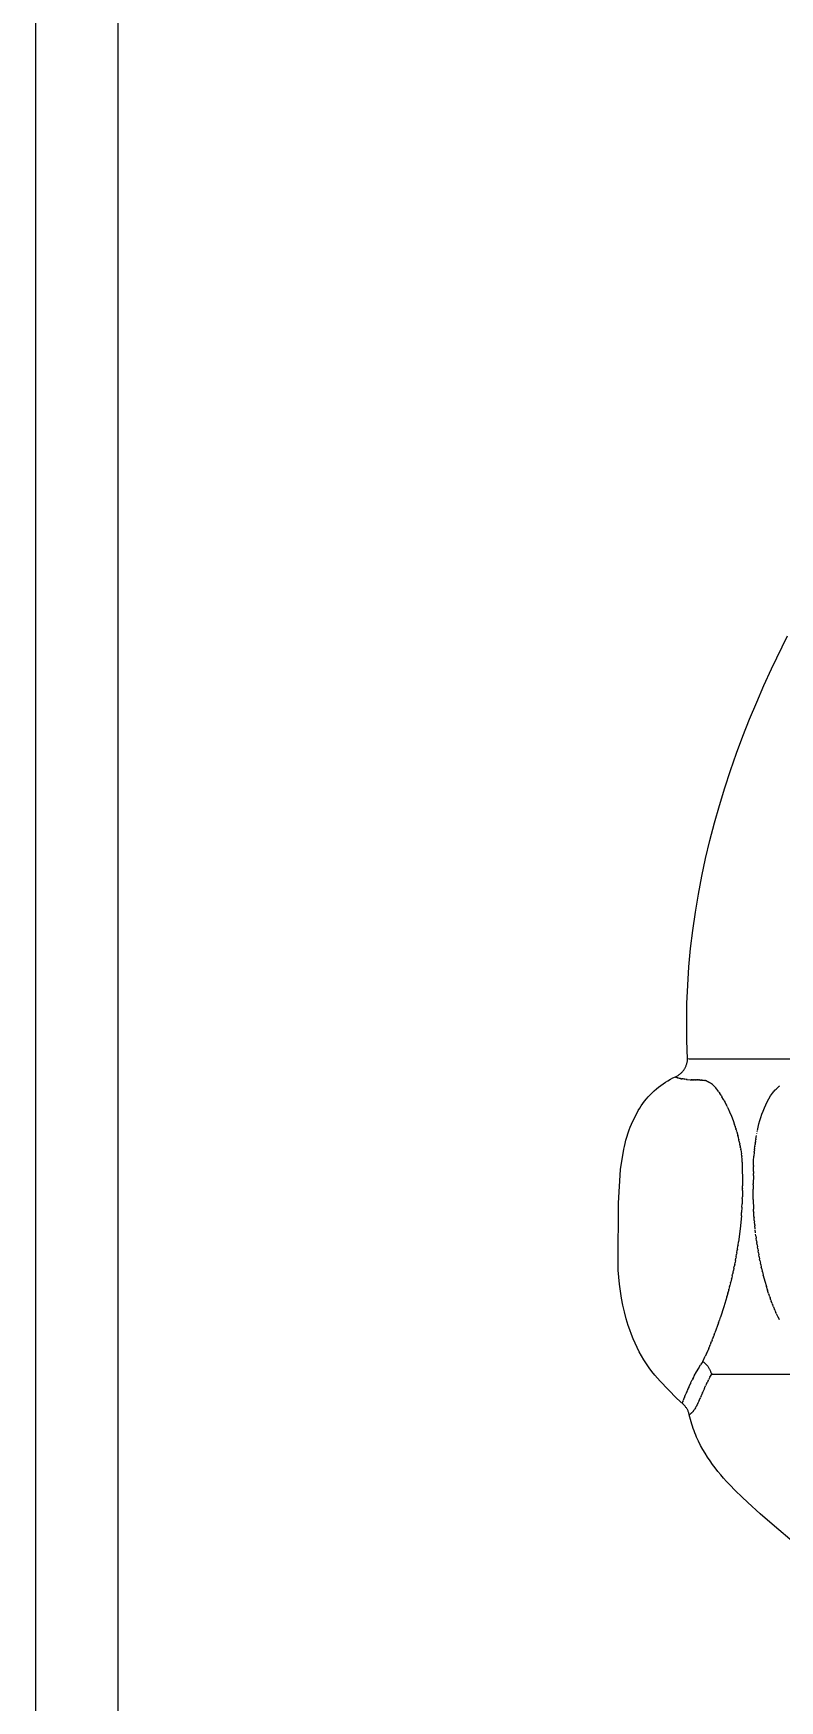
# Model space of a CAD drawing. Header units: millimetres. Extents: x 311 to 4068, y 1050 to 3803.
# Drawn here: x 909.1 to 945.4, y 3406.4 to 3487.4 of the extents above; entities that cross this region are included whole.
import ezdxf

# ---------------------------------------------------------------- set-up
doc = ezdxf.new("R2010")
doc.units = ezdxf.units.MM
doc.layers.add('ZANO_R', color=7, linetype='Continuous', lineweight=0)
doc.layers.add('ZANO_W', color=1, linetype='Continuous', lineweight=0)
doc.styles.get("Standard").update_dxf_attribs({"font": 'ARIALUNI.TTF'})
doc.dimstyles.new('pl i ang', dxfattribs={"dimtxt": 50, "dimasz": 50, "dimexe": 1.25, "dimexo": 0.625, "dimgap": 10, "dimtad": 1, "dimtoh": 1, "dimtxsty": 'Standard', "dimcen": 2.5, "dimclrd": 1, "dimclre": 1, "dimclrt": 1, "dimadec": 0, "dimazin": 0, "dimtfac": 1, "dimtmove": 0, "dimatfit": 3, "dimfxl": 1, "dimarcsym": 1})

# ---------------------------------------------------------------- blocks, each defined once
blk = doc.blocks.new('*D409')
at = {"layer": 'ZANO_W', "color": 1, "lineweight": -2}
for p, q in [((748.743, 3712.066), (1183.473, 3712.066)), ((1173.473, 3672.066), (1173.473, 2589.419)), ((1034.368, 2549.419), (1183.473, 2549.419))]:
    blk.add_line(p, q, dxfattribs=at)
at = {"layer": 'ZANO_W', "color": 1}
for points in [[(1180.14, 3672.066), (1166.807, 3672.066), (1173.473, 3712.066)], [(1166.807, 2589.419), (1180.14, 2589.419), (1173.473, 2549.419)]]:
    blk.add_solid(points, dxfattribs=at)
at = {"layer": 'ZANO_W', "color": 1, "insert": (1143.037, 3130.743), "char_height": 40, "attachment_point": 5, "rotation": 90}
blk.add_mtext('1163', dxfattribs=at)

msp = doc.modelspace()

# ---------------------------------------------------------------- linework, layer by layer
at = {"layer": 'ZANO_R'}
for p, q in [((909.243, 3519.419), (909.243, 3403.287)), ((913.243, 3519.419), (913.243, 3403.287)), ((944.977, 3456.504), (945.756, 3458.1)), ((944.607, 3455.696), (944.977, 3456.504)), ((944.252, 3454.881), (944.607, 3455.696)), ((943.911, 3454.06), (944.252, 3454.881)), ((943.586, 3453.233), (943.911, 3454.06)), ((943.276, 3452.4), (943.586, 3453.233)), ((942.982, 3451.561), (943.276, 3452.4)), ((942.705, 3450.718), (942.982, 3451.561)), ((942.446, 3449.869), (942.705, 3450.718)), ((942.204, 3449.015), (942.446, 3449.869)), ((941.98, 3448.156), (942.204, 3449.015)), ((941.775, 3447.293), (941.98, 3448.156)), ((941.589, 3446.425), (941.775, 3447.293)), ((941.423, 3445.553), (941.589, 3446.425)), ((941.277, 3444.677), (941.423, 3445.553)), ((941.152, 3443.798), (941.277, 3444.677)), ((941.048, 3442.914), (941.152, 3443.798)), ((940.966, 3442.028), (941.048, 3442.914)), ((940.906, 3441.138), (940.966, 3442.028)), ((940.869, 3440.246), (940.906, 3441.138)), ((940.855, 3439.351), (940.869, 3440.246)), ((940.864, 3438.453), (940.855, 3439.351)), ((940.898, 3437.554), (940.864, 3438.453)), ((940.797, 3437.156), (940.812, 3437.186)), ((940.812, 3437.186), (940.825, 3437.218)), ((940.825, 3437.218), (940.838, 3437.25)), ((940.838, 3437.25), (940.849, 3437.282)), ((940.849, 3437.282), (940.859, 3437.315)), ((940.859, 3437.315), (940.868, 3437.348)), ((940.868, 3437.348), (940.876, 3437.381)), ((940.876, 3437.381), (940.883, 3437.414)), ((940.883, 3437.414), (940.889, 3437.448)), ((940.889, 3437.448), (940.893, 3437.482)), ((940.893, 3437.482), (940.896, 3437.516)), ((940.896, 3437.516), (940.898, 3437.55)), ((940.977, 3437.536), (940.899, 3437.553)), ((943.893, 3437.536), (940.977, 3437.536)), ((951.237, 3437.536), (943.893, 3437.536)), ((939.711, 3436.35), (939.826, 3436.426)), ((939.826, 3436.426), (939.944, 3436.498)), ((939.944, 3436.498), (940.064, 3436.566)), ((940.064, 3436.566), (940.186, 3436.629)), ((940.186, 3436.629), (940.311, 3436.689)), ((940.311, 3436.688), (940.31, 3436.685)), ((940.31, 3436.684), (940.31, 3436.685)), ((940.31, 3436.685), (940.31, 3436.685)), ((940.31, 3436.683), (940.31, 3436.684)), ((940.31, 3436.682), (940.31, 3436.683)), ((940.31, 3436.683), (940.31, 3436.683)), ((940.311, 3436.681), (940.31, 3436.682)), ((940.31, 3436.682), (940.31, 3436.682)), ((940.311, 3436.688), (940.313, 3436.689)), ((940.311, 3436.68), (940.311, 3436.681)), ((940.311, 3436.681), (940.311, 3436.681)), ((940.312, 3436.679), (940.311, 3436.68)), ((940.311, 3436.68), (940.311, 3436.68)), ((940.312, 3436.678), (940.312, 3436.679)), ((940.312, 3436.679), (940.312, 3436.679)), ((940.313, 3436.677), (940.312, 3436.678)), ((940.312, 3436.678), (940.312, 3436.678)), ((940.314, 3436.69), (940.313, 3436.69)), ((940.314, 3436.676), (940.313, 3436.677)), ((940.313, 3436.677), (940.313, 3436.677)), ((940.313, 3436.677), (940.313, 3436.677)), ((940.315, 3436.675), (940.314, 3436.676)), ((940.314, 3436.676), (940.314, 3436.676)), ((940.315, 3436.69), (940.345, 3436.705)), ((940.316, 3436.674), (940.315, 3436.675)), ((940.315, 3436.675), (940.315, 3436.675)), ((940.315, 3436.675), (940.315, 3436.675)), ((940.317, 3436.674), (940.316, 3436.674)), ((940.316, 3436.674), (940.316, 3436.674)), ((940.317, 3436.673), (940.317, 3436.674)), ((940.318, 3436.673), (940.317, 3436.673)), ((940.318, 3436.673), (940.322, 3436.67)), ((940.333, 3436.663), (940.322, 3436.67)), ((940.333, 3436.663), (940.337, 3436.661)), ((940.356, 3436.652), (940.337, 3436.661)), ((940.345, 3436.705), (940.376, 3436.72)), ((940.356, 3436.652), (940.358, 3436.651)), ((940.371, 3436.647), (940.358, 3436.652)), ((940.371, 3436.647), (940.386, 3436.642)), ((940.376, 3436.72), (940.406, 3436.737)), ((940.406, 3436.635), (940.386, 3436.642)), ((940.406, 3436.737), (940.435, 3436.755)), ((940.406, 3436.635), (940.419, 3436.631)), ((940.45, 3436.623), (940.419, 3436.631)), ((940.435, 3436.755), (940.464, 3436.773)), ((940.45, 3436.623), (940.46, 3436.621)), ((940.502, 3436.612), (940.46, 3436.621)), ((940.464, 3436.773), (940.492, 3436.793)), ((940.492, 3436.793), (940.519, 3436.814)), ((940.502, 3436.612), (940.506, 3436.611)), ((940.531, 3436.606), (940.506, 3436.611)), ((940.519, 3436.814), (940.546, 3436.835)), ((940.531, 3436.606), (940.559, 3436.601)), ((940.546, 3436.835), (940.571, 3436.858)), ((940.594, 3436.595), (940.559, 3436.601)), ((940.571, 3436.858), (940.596, 3436.881)), ((940.594, 3436.595), (940.619, 3436.591)), ((940.596, 3436.881), (940.621, 3436.905)), ((940.666, 3436.584), (940.619, 3436.591)), ((940.621, 3436.905), (940.644, 3436.93)), ((940.644, 3436.93), (940.666, 3436.956)), ((940.666, 3436.956), (940.688, 3436.982)), ((940.666, 3436.584), (940.685, 3436.581)), ((940.745, 3436.574), (940.685, 3436.581)), ((940.688, 3436.982), (940.709, 3437.009)), ((940.709, 3437.009), (940.728, 3437.037)), ((940.728, 3437.037), (940.747, 3437.066)), ((940.745, 3436.574), (940.759, 3436.572)), ((940.747, 3437.066), (940.765, 3437.095)), ((940.833, 3436.564), (940.759, 3436.572)), ((940.765, 3437.095), (940.781, 3437.125)), ((940.781, 3437.125), (940.797, 3437.156)), ((940.833, 3436.564), (940.84, 3436.563)), ((940.879, 3436.559), (940.84, 3436.563)), ((940.879, 3436.559), (941.024, 3436.546)), ((941.031, 3436.546), (941.024, 3436.547)), ((941.031, 3436.546), (941.075, 3436.543)), ((941.142, 3436.539), (941.075, 3436.543)), ((941.085, 3436.542), (941.127, 3436.54)), ((941.142, 3436.539), (941.182, 3436.537)), ((941.201, 3436.537), (941.182, 3436.537)), ((941.201, 3436.537), (941.239, 3436.536)), ((941.262, 3436.535), (941.239, 3436.535)), ((941.262, 3436.535), (941.298, 3436.534)), ((941.325, 3436.534), (941.298, 3436.534)), ((941.325, 3436.534), (941.36, 3436.533)), ((941.39, 3436.533), (941.36, 3436.533)), ((941.39, 3436.533), (941.424, 3436.533)), ((941.457, 3436.532), (941.424, 3436.533)), ((941.457, 3436.532), (941.492, 3436.532)), ((941.525, 3436.531), (941.492, 3436.532)), ((941.525, 3436.531), (941.564, 3436.529)), ((941.594, 3436.527), (941.564, 3436.529)), ((941.594, 3436.527), (941.639, 3436.523)), ((941.663, 3436.52), (941.639, 3436.523)), ((941.663, 3436.52), (941.718, 3436.511)), ((941.741, 3436.506), (941.718, 3436.511)), ((941.764, 3436.5), (941.741, 3436.506)), ((941.787, 3436.494), (941.764, 3436.5)), ((941.81, 3436.487), (941.787, 3436.494)), ((941.832, 3436.479), (941.81, 3436.487)), ((941.832, 3436.479), (941.846, 3436.474)), ((941.869, 3436.464), (941.846, 3436.474)), ((941.869, 3436.464), (941.89, 3436.455)), ((941.9, 3436.45), (941.89, 3436.455)), ((941.9, 3436.45), (941.936, 3436.432)), ((941.967, 3436.414), (941.936, 3436.432)), ((941.967, 3436.414), (941.982, 3436.405)), ((942, 3436.393), (941.982, 3436.405)), ((942, 3436.393), (942.03, 3436.372)), ((942.067, 3436.343), (942.03, 3436.372)), ((938.81, 3435.502), (938.897, 3435.61)), ((938.897, 3435.61), (938.987, 3435.714)), ((938.987, 3435.714), (939.081, 3435.815)), ((939.081, 3435.815), (939.178, 3435.913)), ((939.178, 3435.913), (939.278, 3436.008)), ((939.278, 3436.008), (939.382, 3436.099)), ((939.382, 3436.099), (939.489, 3436.186)), ((939.489, 3436.186), (939.598, 3436.27)), ((939.598, 3436.27), (939.711, 3436.35)), ((942.104, 3436.313), (942.067, 3436.343)), ((942.139, 3436.281), (942.104, 3436.313)), ((942.174, 3436.249), (942.139, 3436.281)), ((942.207, 3436.215), (942.174, 3436.249)), ((942.239, 3436.18), (942.207, 3436.215)), ((942.27, 3436.144), (942.239, 3436.18)), ((942.3, 3436.108), (942.27, 3436.144)), ((942.3, 3436.108), (942.322, 3436.08)), ((942.368, 3436.02), (942.322, 3436.08)), ((942.368, 3436.02), (942.371, 3436.015)), ((942.402, 3435.972), (942.372, 3436.015)), ((942.402, 3435.972), (942.42, 3435.947)), ((942.436, 3435.923), (942.42, 3435.947)), ((942.436, 3435.923), (942.471, 3435.871)), ((942.505, 3435.817), (942.471, 3435.871)), ((942.505, 3435.817), (942.516, 3435.8)), ((942.54, 3435.762), (942.516, 3435.8)), ((942.54, 3435.762), (942.564, 3435.722)), ((942.643, 3435.583), (942.564, 3435.722)), ((942.643, 3435.583), (942.656, 3435.561)), ((942.678, 3435.52), (942.656, 3435.561)), ((944.767, 3435.474), (944.844, 3435.618)), ((944.844, 3435.618), (944.927, 3435.76)), ((944.927, 3435.76), (944.972, 3435.825)), ((944.972, 3435.825), (945.018, 3435.889)), ((945.038, 3435.914), (945.018, 3435.889)), ((945.038, 3435.914), (945.07, 3435.953)), ((945.07, 3435.953), (945.103, 3435.992)), ((945.103, 3435.992), (945.137, 3436.03)), ((945.155, 3436.049), (945.137, 3436.03)), ((945.155, 3436.049), (945.191, 3436.086)), ((945.191, 3436.086), (945.228, 3436.121)), ((945.228, 3436.121), (945.266, 3436.155)), ((945.28, 3436.166), (945.266, 3436.155)), ((945.28, 3436.166), (945.334, 3436.209)), ((945.367, 3436.233), (945.334, 3436.209)), ((938.172, 3434.387), (938.503, 3435.045)), ((938.503, 3435.045), (938.574, 3435.163)), ((938.574, 3435.163), (938.649, 3435.279)), ((938.649, 3435.279), (938.727, 3435.392)), ((938.727, 3435.392), (938.81, 3435.502)), ((942.678, 3435.52), (942.701, 3435.476)), ((942.781, 3435.321), (942.701, 3435.476)), ((942.781, 3435.321), (942.79, 3435.303)), ((942.815, 3435.251), (942.79, 3435.303)), ((942.815, 3435.251), (942.832, 3435.215)), ((942.85, 3435.179), (942.832, 3435.215)), ((942.85, 3435.179), (942.941, 3434.978)), ((942.941, 3434.978), (943.026, 3434.775)), ((943.026, 3434.775), (943.106, 3434.569)), ((944.452, 3434.718), (944.505, 3434.873)), ((944.505, 3434.873), (944.563, 3435.026)), ((944.563, 3435.026), (944.626, 3435.178)), ((944.626, 3435.178), (944.694, 3435.327)), ((944.694, 3435.327), (944.767, 3435.474)), ((937.947, 3433.753), (938.012, 3433.96)), ((938.012, 3433.96), (938.062, 3434.104)), ((938.062, 3434.104), (938.115, 3434.246)), ((938.115, 3434.246), (938.172, 3434.387)), ((943.106, 3434.569), (943.181, 3434.362)), ((943.206, 3434.288), (943.181, 3434.362)), ((943.206, 3434.288), (943.215, 3434.26)), ((943.235, 3434.2), (943.215, 3434.26)), ((943.234, 3434.2), (943.248, 3434.158)), ((943.262, 3434.111), (943.248, 3434.158)), ((943.262, 3434.111), (943.279, 3434.053)), ((943.289, 3434.021), (943.279, 3434.053)), ((943.289, 3434.021), (943.339, 3433.836)), ((944.261, 3433.923), (944.264, 3433.94)), ((944.278, 3434.011), (944.286, 3434.046)), ((944.294, 3434.081), (944.325, 3434.242)), ((944.325, 3434.242), (944.362, 3434.402)), ((944.362, 3434.402), (944.405, 3434.561)), ((944.405, 3434.561), (944.452, 3434.718)), ((937.645, 3432.183), (937.799, 3433.167)), ((937.799, 3433.167), (937.83, 3433.31)), ((937.83, 3433.31), (937.865, 3433.453)), ((937.865, 3433.453), (937.904, 3433.604)), ((937.904, 3433.604), (937.947, 3433.753)), ((943.363, 3433.741), (943.339, 3433.836)), ((943.363, 3433.741), (943.365, 3433.732)), ((943.386, 3433.644), (943.365, 3433.732)), ((943.386, 3433.644), (943.39, 3433.624)), ((943.408, 3433.544), (943.39, 3433.624)), ((943.408, 3433.544), (943.413, 3433.517)), ((943.428, 3433.441), (943.413, 3433.517)), ((943.428, 3433.441), (943.434, 3433.409)), ((943.447, 3433.34), (943.435, 3433.409)), ((943.447, 3433.34), (943.456, 3433.293)), ((943.466, 3433.24), (943.456, 3433.293)), ((943.465, 3433.24), (943.476, 3433.177)), ((943.482, 3433.14), (943.476, 3433.177)), ((943.482, 3433.14), (943.512, 3432.941)), ((944.14, 3433.12), (944.134, 3433.062)), ((944.14, 3433.12), (944.146, 3433.175)), ((944.15, 3433.214), (944.146, 3433.175)), ((944.15, 3433.214), (944.159, 3433.287)), ((944.161, 3433.298), (944.159, 3433.287)), ((944.16, 3433.298), (944.174, 3433.399)), ((944.183, 3433.465), (944.174, 3433.398)), ((944.183, 3433.465), (944.189, 3433.509)), ((944.197, 3433.559), (944.19, 3433.509)), ((944.197, 3433.559), (944.206, 3433.618)), ((944.212, 3433.651), (944.206, 3433.618)), ((944.212, 3433.651), (944.243, 3433.833)), ((943.525, 3432.841), (943.512, 3432.941)), ((943.525, 3432.841), (943.527, 3432.824)), ((943.542, 3432.682), (943.527, 3432.824)), ((943.554, 3432.54), (943.542, 3432.682)), ((943.554, 3432.54), (943.568, 3431.392)), ((944.096, 3432.086), (944.097, 3432.338)), ((944.098, 3432.383), (944.103, 3432.608)), ((944.098, 3432.383), (944.098, 3432.338)), ((944.103, 3432.608), (944.115, 3432.833)), ((944.13, 3433.025), (944.115, 3432.833)), ((944.13, 3433.025), (944.134, 3433.062)), ((937.541, 3430.551), (937.645, 3432.183)), ((944.094, 3431.894), (944.089, 3431.493)), ((944.094, 3431.894), (944.095, 3431.992)), ((944.096, 3432.086), (944.095, 3431.992)), ((943.556, 3430.782), (943.544, 3430.514)), ((943.556, 3430.782), (943.558, 3430.851)), ((943.566, 3431.167), (943.558, 3430.851)), ((943.566, 3431.167), (943.567, 3431.267)), ((943.567, 3431.279), (943.568, 3431.392)), ((943.567, 3431.279), (943.567, 3431.267)), ((944.088, 3431.446), (944.087, 3431.232)), ((944.09, 3430.734), (944.087, 3431.232)), ((944.088, 3431.446), (944.089, 3431.493)), ((944.09, 3430.734), (944.102, 3430.252)), ((937.526, 3427.641), (937.541, 3430.551)), ((943.512, 3429.938), (943.454, 3429.308)), ((943.512, 3429.938), (943.523, 3430.094)), ((943.537, 3430.357), (943.523, 3430.094)), ((943.537, 3430.357), (943.544, 3430.514)), ((944.106, 3430.152), (944.102, 3430.252)), ((944.106, 3430.152), (944.108, 3430.111)), ((944.121, 3429.909), (944.108, 3430.111)), ((944.121, 3429.909), (944.125, 3429.848)), ((943.454, 3429.308), (943.376, 3428.68)), ((944.137, 3429.704), (944.125, 3429.848)), ((944.137, 3429.704), (944.141, 3429.65)), ((944.155, 3429.501), (944.141, 3429.65)), ((944.155, 3429.501), (944.159, 3429.455)), ((944.175, 3429.301), (944.159, 3429.455)), ((944.197, 3429.105), (944.18, 3429.253)), ((943.29, 3428.134), (943.313, 3428.272)), ((943.321, 3428.323), (943.313, 3428.272)), ((943.321, 3428.323), (943.345, 3428.475)), ((943.351, 3428.514), (943.345, 3428.475)), ((943.351, 3428.514), (943.376, 3428.68)), ((944.221, 3428.909), (944.203, 3429.049)), ((944.221, 3428.909), (944.23, 3428.844)), ((944.247, 3428.714), (944.229, 3428.844)), ((944.247, 3428.714), (944.258, 3428.638)), ((944.275, 3428.521), (944.258, 3428.638)), ((944.275, 3428.521), (944.288, 3428.433)), ((944.305, 3428.329), (944.288, 3428.433)), ((944.305, 3428.329), (944.321, 3428.233)), ((937.537, 3427.299), (937.526, 3427.641)), ((943.149, 3427.393), (943.167, 3427.48)), ((943.186, 3427.575), (943.167, 3427.48)), ((943.186, 3427.575), (943.206, 3427.675)), ((943.222, 3427.76), (943.206, 3427.675)), ((943.222, 3427.76), (943.243, 3427.872)), ((943.257, 3427.946), (943.243, 3427.872)), ((943.257, 3427.946), (943.279, 3428.07)), ((943.29, 3428.134), (943.279, 3428.07)), ((944.337, 3428.138), (944.321, 3428.233)), ((944.337, 3428.138), (944.355, 3428.037)), ((944.371, 3427.949), (944.355, 3428.037)), ((944.371, 3427.949), (944.393, 3427.836)), ((944.408, 3427.761), (944.393, 3427.836)), ((944.408, 3427.761), (944.433, 3427.638)), ((944.446, 3427.577), (944.433, 3427.638)), ((944.446, 3427.577), (944.476, 3427.441)), ((937.56, 3426.958), (937.537, 3427.299)), ((937.593, 3426.617), (937.56, 3426.958)), ((942.985, 3426.68), (942.951, 3426.545)), ((942.985, 3426.68), (942.997, 3426.727)), ((943.028, 3426.855), (942.997, 3426.727)), ((943.028, 3426.855), (943.041, 3426.911)), ((943.069, 3427.033), (943.041, 3426.911)), ((943.069, 3427.033), (943.084, 3427.098)), ((943.11, 3427.212), (943.084, 3427.098)), ((943.11, 3427.212), (943.126, 3427.288)), ((943.149, 3427.393), (943.126, 3427.288)), ((944.486, 3427.395), (944.476, 3427.441)), ((944.486, 3427.395), (944.521, 3427.248)), ((944.529, 3427.215), (944.521, 3427.248)), ((944.529, 3427.215), (944.568, 3427.057)), ((944.573, 3427.036), (944.568, 3427.057)), ((944.573, 3427.036), (944.645, 3426.766)), ((944.645, 3426.766), (944.723, 3426.497)), ((937.637, 3426.278), (937.593, 3426.617)), ((937.692, 3425.94), (937.637, 3426.278)), ((937.758, 3425.604), (937.692, 3425.94)), ((942.804, 3425.999), (942.659, 3425.509)), ((942.804, 3425.999), (942.809, 3426.016)), ((942.851, 3426.166), (942.809, 3426.016)), ((942.851, 3426.166), (942.857, 3426.19)), ((942.896, 3426.335), (942.857, 3426.19)), ((942.896, 3426.335), (942.905, 3426.367)), ((942.941, 3426.507), (942.905, 3426.367)), ((942.941, 3426.507), (942.951, 3426.545)), ((944.772, 3426.34), (944.723, 3426.497)), ((944.772, 3426.34), (944.78, 3426.315)), ((944.827, 3426.17), (944.78, 3426.315)), ((944.827, 3426.17), (944.839, 3426.136)), ((944.884, 3426.003), (944.839, 3426.136)), ((944.885, 3426.003), (944.9, 3425.958)), ((944.944, 3425.838), (944.9, 3425.958)), ((944.944, 3425.838), (944.962, 3425.788)), ((937.835, 3425.271), (937.758, 3425.604)), ((937.923, 3424.94), (937.835, 3425.271)), ((942.457, 3424.889), (942.502, 3425.022)), ((942.659, 3425.509), (942.502, 3425.022)), ((945.005, 3425.675), (944.962, 3425.788)), ((945.005, 3425.675), (945.017, 3425.644)), ((945.069, 3425.512), (945.017, 3425.644)), ((945.069, 3425.512), (945.124, 3425.379)), ((945.135, 3425.355), (945.124, 3425.379)), ((945.135, 3425.355), (945.188, 3425.23)), ((945.202, 3425.199), (945.188, 3425.23)), ((945.202, 3425.199), (945.262, 3425.065)), ((945.272, 3425.044), (945.262, 3425.065)), ((945.272, 3425.044), (945.339, 3424.902)), ((938.021, 3424.612), (937.923, 3424.94)), ((938.095, 3424.391), (938.021, 3424.612)), ((938.174, 3424.173), (938.095, 3424.391)), ((942.196, 3424.167), (942.228, 3424.25)), ((942.405, 3424.74), (942.227, 3424.25)), ((942.406, 3424.74), (942.449, 3424.864)), ((942.457, 3424.889), (942.449, 3424.864)), ((945.343, 3424.893), (945.339, 3424.902)), ((938.26, 3423.957), (938.174, 3424.173)), ((938.352, 3423.744), (938.26, 3423.957)), ((938.448, 3423.536), (938.352, 3423.744)), ((938.552, 3423.332), (938.448, 3423.536)), ((941.924, 3423.498), (941.876, 3423.387)), ((941.924, 3423.498), (941.936, 3423.526)), ((941.98, 3423.629), (941.936, 3423.526)), ((941.98, 3423.629), (941.995, 3423.667)), ((942.034, 3423.761), (941.995, 3423.667)), ((942.034, 3423.761), (942.054, 3423.81)), ((942.089, 3423.894), (942.054, 3423.81)), ((942.089, 3423.894), (942.113, 3423.955)), ((942.142, 3424.03), (942.113, 3423.955)), ((942.142, 3424.03), (942.171, 3424.101)), ((942.196, 3424.167), (942.171, 3424.101)), ((938.662, 3423.132), (938.552, 3423.332)), ((938.779, 3422.936), (938.662, 3423.132)), ((938.903, 3422.743), (938.779, 3422.936)), ((939.033, 3422.555), (938.903, 3422.743)), ((941.44, 3422.55), (941.532, 3422.702)), ((941.635, 3422.862), (941.532, 3422.702)), ((941.635, 3422.862), (941.755, 3423.119)), ((941.635, 3422.862), (941.662, 3422.843)), ((941.662, 3422.843), (941.69, 3422.822)), ((941.69, 3422.822), (941.716, 3422.801)), ((941.716, 3422.801), (941.742, 3422.778)), ((941.742, 3422.778), (941.766, 3422.755)), ((941.81, 3423.239), (941.755, 3423.119)), ((941.766, 3422.755), (941.791, 3422.731)), ((941.791, 3422.731), (941.814, 3422.706)), ((941.81, 3423.239), (941.815, 3423.252)), ((941.814, 3422.706), (941.836, 3422.681)), ((941.867, 3423.369), (941.816, 3423.252)), ((941.836, 3422.681), (941.858, 3422.654)), ((941.858, 3422.654), (941.878, 3422.627)), ((941.867, 3423.369), (941.876, 3423.387)), ((941.878, 3422.627), (941.898, 3422.6)), ((941.898, 3422.6), (941.917, 3422.571)), ((939.169, 3422.372), (939.033, 3422.555)), ((939.312, 3422.193), (939.169, 3422.372)), ((939.439, 3422.044), (939.312, 3422.193)), ((939.569, 3421.898), (939.439, 3422.044)), ((940.367, 3421.087), (939.569, 3421.898)), ((941.046, 3421.806), (941.034, 3421.782)), ((941.046, 3421.806), (941.124, 3421.967)), ((941.148, 3422.015), (941.124, 3421.967)), ((941.148, 3422.015), (941.157, 3422.033)), ((941.186, 3422.09), (941.157, 3422.033)), ((941.186, 3422.09), (941.191, 3422.1)), ((941.225, 3422.166), (941.191, 3422.1)), ((941.225, 3422.166), (941.329, 3422.356)), ((941.329, 3422.356), (941.437, 3422.544)), ((941.44, 3422.55), (941.437, 3422.544)), ((941.821, 3421.78), (941.843, 3421.823)), ((941.899, 3421.935), (941.843, 3421.823)), ((941.899, 3421.935), (941.914, 3421.966)), ((941.982, 3422.093), (941.914, 3421.966)), ((941.917, 3422.571), (941.934, 3422.542)), ((941.934, 3422.542), (941.951, 3422.512)), ((941.951, 3422.512), (941.967, 3422.482)), ((941.967, 3422.482), (941.981, 3422.452)), ((941.981, 3422.452), (941.995, 3422.42)), ((941.982, 3422.093), (942.072, 3422.253)), ((941.995, 3422.42), (942.007, 3422.389)), ((942.007, 3422.389), (942.019, 3422.357)), ((942.019, 3422.357), (942.029, 3422.324)), ((942.029, 3422.324), (942.038, 3422.292)), ((942.038, 3422.292), (942.072, 3422.253)), ((942.072, 3422.253), (943.893, 3422.253)), ((943.893, 3422.253), (946.485, 3422.253)), ((940.678, 3420.793), (940.367, 3421.087)), ((940.694, 3421.008), (940.678, 3420.964)), ((940.694, 3421.008), (940.697, 3421.014)), ((940.702, 3421.025), (940.697, 3421.014)), ((940.702, 3421.025), (940.705, 3421.031)), ((940.71, 3421.043), (940.705, 3421.031)), ((940.71, 3421.043), (940.713, 3421.05)), ((940.72, 3421.064), (940.713, 3421.05)), ((940.72, 3421.064), (940.723, 3421.07)), ((940.73, 3421.087), (940.723, 3421.07)), ((940.73, 3421.087), (940.733, 3421.093)), ((940.741, 3421.112), (940.732, 3421.093)), ((940.741, 3421.112), (940.743, 3421.118)), ((940.752, 3421.14), (940.743, 3421.118)), ((940.752, 3421.14), (940.754, 3421.144)), ((940.765, 3421.17), (940.754, 3421.144)), ((940.765, 3421.17), (940.786, 3421.22)), ((940.793, 3421.236), (940.786, 3421.22)), ((940.793, 3421.236), (940.807, 3421.27)), ((940.809, 3421.274), (940.807, 3421.27)), ((940.809, 3421.274), (940.823, 3421.306)), ((940.826, 3421.314), (940.823, 3421.306)), ((940.826, 3421.314), (940.839, 3421.344)), ((940.844, 3421.357), (940.839, 3421.344)), ((940.844, 3421.357), (940.856, 3421.385)), ((940.864, 3421.402), (940.856, 3421.385)), ((940.864, 3421.402), (940.874, 3421.427)), ((940.885, 3421.451), (940.874, 3421.427)), ((940.885, 3421.451), (940.894, 3421.471)), ((940.908, 3421.503), (940.894, 3421.471)), ((940.908, 3421.503), (940.914, 3421.517)), ((940.932, 3421.558), (940.914, 3421.517)), ((940.932, 3421.558), (940.936, 3421.565)), ((940.958, 3421.616), (940.936, 3421.565)), ((940.958, 3421.616), (940.982, 3421.669)), ((940.986, 3421.677), (940.982, 3421.669)), ((940.986, 3421.677), (941.008, 3421.724)), ((941.015, 3421.74), (941.008, 3421.724)), ((941.015, 3421.74), (941.034, 3421.782)), ((941.461, 3420.97), (941.481, 3421.015)), ((941.485, 3421.025), (941.481, 3421.015)), ((941.485, 3421.025), (941.503, 3421.066)), ((941.51, 3421.083), (941.503, 3421.066)), ((941.511, 3421.083), (941.526, 3421.12)), ((941.536, 3421.143), (941.526, 3421.12)), ((941.537, 3421.143), (941.55, 3421.175)), ((941.563, 3421.206), (941.55, 3421.176)), ((941.564, 3421.206), (941.575, 3421.233)), ((941.592, 3421.272), (941.575, 3421.233)), ((941.592, 3421.272), (941.601, 3421.293)), ((941.621, 3421.339), (941.601, 3421.293)), ((941.621, 3421.339), (941.628, 3421.354)), ((941.715, 3421.553), (941.627, 3421.354)), ((941.716, 3421.553), (941.744, 3421.615)), ((941.749, 3421.627), (941.744, 3421.615)), ((941.75, 3421.627), (941.776, 3421.684)), ((941.821, 3421.78), (941.776, 3421.684)), ((940.659, 3420.877), (940.658, 3420.873)), ((940.658, 3420.857), (940.658, 3420.873)), ((940.658, 3420.857), (940.658, 3420.853)), ((940.659, 3420.841), (940.658, 3420.853)), ((940.659, 3420.877), (940.662, 3420.896)), ((940.659, 3420.841), (940.66, 3420.835)), ((940.662, 3420.826), (940.659, 3420.835)), ((940.671, 3420.936), (940.662, 3420.896)), ((940.662, 3420.826), (940.664, 3420.82)), ((940.668, 3420.812), (940.664, 3420.82)), ((940.671, 3420.936), (940.678, 3420.964)), ((940.674, 3420.801), (940.671, 3420.806)), ((940.682, 3420.79), (940.679, 3420.794)), ((940.712, 3420.761), (940.688, 3420.784)), ((940.735, 3420.737), (940.712, 3420.761)), ((940.758, 3420.713), (940.735, 3420.737)), ((940.779, 3420.688), (940.758, 3420.713)), ((940.8, 3420.662), (940.779, 3420.688)), ((940.82, 3420.635), (940.8, 3420.662)), ((940.839, 3420.608), (940.82, 3420.635)), ((940.857, 3420.58), (940.839, 3420.608)), ((940.874, 3420.551), (940.857, 3420.58)), ((940.89, 3420.522), (940.874, 3420.551)), ((940.905, 3420.493), (940.89, 3420.522)), ((940.919, 3420.463), (940.905, 3420.493)), ((940.932, 3420.432), (940.919, 3420.463)), ((940.944, 3420.401), (940.932, 3420.432)), ((940.955, 3420.37), (940.944, 3420.401)), ((940.965, 3420.338), (940.955, 3420.37)), ((940.974, 3420.306), (940.965, 3420.338)), ((940.982, 3420.274), (940.974, 3420.306)), ((940.984, 3420.277), (940.983, 3420.277)), ((940.983, 3420.277), (940.983, 3420.276)), ((940.983, 3420.276), (940.983, 3420.276)), ((940.983, 3420.276), (940.983, 3420.276)), ((940.983, 3420.276), (940.983, 3420.275)), ((940.983, 3420.275), (940.983, 3420.275)), ((940.983, 3420.275), (940.983, 3420.275)), ((940.983, 3420.275), (940.983, 3420.274)), ((940.983, 3420.274), (940.983, 3420.274)), ((940.983, 3420.274), (940.983, 3420.274)), ((940.983, 3420.274), (940.983, 3420.273)), ((940.983, 3420.273), (940.983, 3420.273)), ((940.983, 3420.273), (940.983, 3420.273)), ((940.983, 3420.273), (940.983, 3420.272)), ((940.983, 3420.272), (940.983, 3420.272)), ((940.983, 3420.272), (940.983, 3420.272)), ((940.983, 3420.272), (940.983, 3420.271)), ((940.983, 3420.271), (940.983, 3420.271)), ((940.983, 3420.271), (940.983, 3420.271)), ((941.009, 3420.157), (940.983, 3420.27)), ((940.985, 3420.279), (940.984, 3420.278)), ((940.984, 3420.278), (940.984, 3420.278)), ((940.984, 3420.278), (940.984, 3420.278)), ((940.984, 3420.278), (940.984, 3420.277)), ((940.984, 3420.277), (940.984, 3420.277)), ((940.986, 3420.28), (940.985, 3420.28)), ((940.985, 3420.28), (940.985, 3420.279)), ((940.985, 3420.279), (940.985, 3420.279)), ((940.985, 3420.279), (940.985, 3420.279)), ((940.985, 3420.279), (940.985, 3420.279)), ((940.987, 3420.281), (940.986, 3420.28)), ((940.986, 3420.28), (940.986, 3420.28)), ((940.986, 3420.28), (940.986, 3420.28)), ((940.988, 3420.281), (940.987, 3420.281)), ((940.987, 3420.281), (940.987, 3420.281)), ((940.987, 3420.281), (940.987, 3420.281)), ((940.987, 3420.281), (940.987, 3420.281)), ((940.988, 3420.281), (940.991, 3420.284)), ((940.993, 3420.285), (940.991, 3420.284)), ((940.992, 3420.285), (940.999, 3420.291)), ((941.002, 3420.293), (940.999, 3420.291)), ((941.002, 3420.293), (941.01, 3420.3)), ((941.016, 3420.305), (941.01, 3420.3)), ((941.016, 3420.305), (941.023, 3420.311)), ((941.033, 3420.32), (941.023, 3420.311)), ((941.033, 3420.32), (941.039, 3420.324)), ((941.055, 3420.338), (941.039, 3420.324)), ((941.055, 3420.338), (941.057, 3420.339)), ((941.094, 3420.368), (941.057, 3420.34)), ((941.094, 3420.368), (941.1, 3420.373)), ((941.116, 3420.386), (941.1, 3420.373)), ((941.116, 3420.386), (941.125, 3420.394)), ((941.148, 3420.415), (941.125, 3420.394)), ((941.148, 3420.415), (941.152, 3420.419)), ((941.165, 3420.434), (941.152, 3420.419)), ((941.166, 3420.434), (941.18, 3420.451)), ((941.184, 3420.455), (941.18, 3420.451)), ((941.184, 3420.455), (941.194, 3420.469)), ((941.2, 3420.477), (941.194, 3420.469)), ((941.2, 3420.477), (941.209, 3420.49)), ((941.217, 3420.501), (941.209, 3420.49)), ((941.217, 3420.501), (941.224, 3420.511)), ((941.235, 3420.527), (941.224, 3420.512)), ((941.235, 3420.527), (941.24, 3420.535)), ((941.253, 3420.555), (941.24, 3420.535)), ((941.253, 3420.555), (941.256, 3420.56)), ((941.29, 3420.619), (941.256, 3420.56)), ((941.29, 3420.619), (941.306, 3420.647)), ((941.309, 3420.654), (941.306, 3420.647)), ((941.309, 3420.654), (941.323, 3420.68)), ((941.329, 3420.692), (941.323, 3420.68)), ((941.329, 3420.691), (941.341, 3420.715)), ((941.35, 3420.732), (941.341, 3420.715)), ((941.35, 3420.732), (941.36, 3420.751)), ((941.371, 3420.774), (941.36, 3420.751)), ((941.371, 3420.774), (941.379, 3420.79)), ((941.392, 3420.819), (941.378, 3420.79)), ((941.392, 3420.819), (941.398, 3420.831)), ((941.414, 3420.867), (941.398, 3420.831)), ((941.415, 3420.867), (941.418, 3420.874)), ((941.461, 3420.97), (941.417, 3420.874)), ((941.038, 3420.044), (941.009, 3420.157)), ((941.069, 3419.933), (941.038, 3420.044)), ((941.101, 3419.823), (941.069, 3419.933)), ((941.136, 3419.715), (941.101, 3419.823)), ((941.173, 3419.607), (941.136, 3419.715)), ((941.212, 3419.501), (941.173, 3419.607)), ((941.252, 3419.395), (941.212, 3419.501)), ((941.295, 3419.291), (941.252, 3419.395)), ((941.339, 3419.188), (941.295, 3419.291)), ((941.385, 3419.087), (941.339, 3419.188)), ((941.432, 3418.986), (941.385, 3419.087)), ((941.532, 3418.788), (941.432, 3418.986)), ((941.637, 3418.595), (941.532, 3418.788)), ((941.749, 3418.406), (941.637, 3418.595)), ((941.865, 3418.22), (941.749, 3418.406)), ((941.987, 3418.039), (941.865, 3418.22)), ((942.112, 3417.862), (941.987, 3418.039)), ((942.241, 3417.69), (942.112, 3417.862)), ((942.374, 3417.521), (942.241, 3417.69)), ((942.511, 3417.355), (942.374, 3417.521)), ((942.649, 3417.193), (942.511, 3417.355)), ((942.791, 3417.035), (942.649, 3417.193)), ((942.934, 3416.88), (942.791, 3417.035)), ((943.226, 3416.578), (942.934, 3416.88)), ((943.524, 3416.288), (943.226, 3416.578)), ((943.824, 3416.007), (943.524, 3416.288)), ((944.423, 3415.471), (943.824, 3416.007)), ((945.01, 3414.96), (944.423, 3415.471)), ((946.182, 3413.965), (945.01, 3414.96))]:
    msp.add_line(p, q, dxfattribs=at)

# ---------------------------------------------------------------- dimensions: what is measured, and where the dimension line sits
at = {"layer": 'ZANO_W'}
dim = msp.add_linear_dim(base=(1173.473, 2549.419), p1=(738.743, 3712.066), p2=(1024.368, 2549.419), angle=90, dimstyle='pl i ang', override={"dimtxt": 40, "dimasz": 40, "dimexe": 10, "dimexo": 10, "dimtoh": 0, "dimdec": 0, "dimtdec": 0, "dimtmove": 1}, dxfattribs=at)
dim.commit()
dim.dimension.update_dxf_attribs({"geometry": '*D409', "text_midpoint": (1143.037, 3130.743)})

doc.saveas('drawing.dxf')
